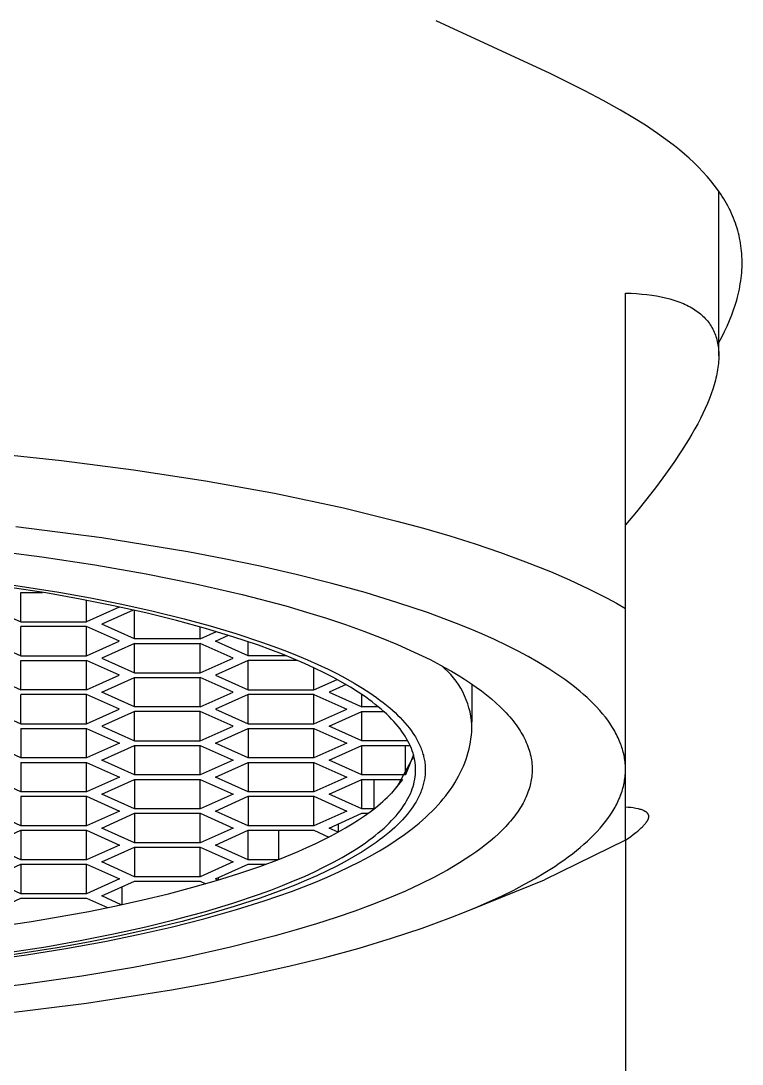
# Model space of a CAD drawing. Extents: x 10556 to 11150, y -5808 to -5388.
# Drawn here: x 10956.11 to 10963.84, y -5657.65 to -5646.47 of the extents above; entities that cross this region are included whole.
import ezdxf

# ---------------------------------------------------------------- set-up
doc = ezdxf.new("R2010")
doc.units = 0
doc.header["$LTSCALE"] = 7
doc.header["$MEASUREMENT"] = 0
doc.layers.get('0').update_dxf_attribs({"color": 2, "linetype": 'CONTINUOUS'})
doc.layers.add('Make2D 표시선', color=7, linetype='CONTINUOUS')

msp = doc.modelspace()

# ---------------------------------------------------------------- linework, layer by layer
at = {"color": 2}
for p, q in [((10956.11462, -5652.59434), (10956.34766, -5652.59434)), ((10956.11462, -5652.90967), (10956.11462, -5652.59484)), ((10956.81804, -5652.90967), (10956.81804, -5652.6789)), ((10955.76291, -5652.752), (10956.11462, -5652.90967)), ((10957.16957, -5652.75209), (10956.81804, -5652.90967)), ((10957.31846, -5652.7829), (10956.98127, -5652.93406)), ((10957.16268, -5652.74883), (10957.16975, -5652.752)), ((10957.33298, -5653.09173), (10957.33298, -5652.78616)), ((10956.11462, -5652.90967), (10956.81804, -5652.90967)), ((10956.81804, -5652.95845), (10956.11462, -5652.95845)), ((10956.11462, -5653.27379), (10956.11462, -5652.95895)), ((10956.81804, -5653.27379), (10956.81804, -5652.95895)), ((10957.16975, -5653.11612), (10956.81823, -5652.95854)), ((10957.33298, -5653.09173), (10956.98146, -5652.93415)), ((10958.0364, -5653.09173), (10958.0364, -5652.96323)), ((10958.0364, -5653.09173), (10958.2104, -5653.01373)), ((10958.19963, -5653.11612), (10958.33973, -5653.05332)), ((10955.76309, -5653.11621), (10956.11462, -5653.27379)), ((10956.81804, -5653.27379), (10957.16957, -5653.11621)), ((10957.3328, -5653.1406), (10956.98127, -5653.29818)), ((10958.0364, -5653.09173), (10957.33298, -5653.09173)), ((10957.33298, -5653.14051), (10958.0364, -5653.14051)), ((10957.33298, -5653.45585), (10957.33298, -5653.14101)), ((10958.0364, -5653.45585), (10958.0364, -5653.14101)), ((10958.38812, -5653.29818), (10958.03659, -5653.1406)), ((10958.55135, -5653.27379), (10958.19982, -5653.11621)), ((10958.55135, -5653.27379), (10958.55135, -5653.12232)), ((10956.11462, -5653.27379), (10956.81804, -5653.27379)), ((10958.96099, -5653.27379), (10958.55135, -5653.27379)), ((10956.11462, -5653.32257), (10956.81804, -5653.32257)), ((10956.11462, -5653.63791), (10956.11462, -5653.32307)), ((10956.81804, -5653.63791), (10956.81804, -5653.32307)), ((10957.16975, -5653.48024), (10956.81823, -5653.32266)), ((10956.98146, -5653.29826), (10957.33298, -5653.45585)), ((10958.0364, -5653.45585), (10958.38793, -5653.29826)), ((10958.55116, -5653.32266), (10958.19963, -5653.48024)), ((10959.07842, -5653.32257), (10958.55135, -5653.32257)), ((10958.55135, -5653.63791), (10958.55135, -5653.32307)), ((10959.25477, -5653.63791), (10959.25477, -5653.40149)), ((10955.76309, -5653.48032), (10956.11462, -5653.63791)), ((10956.81804, -5653.63791), (10957.16957, -5653.48032)), ((10956.98127, -5653.6623), (10957.3328, -5653.50472)), ((10957.33298, -5653.45585), (10958.0364, -5653.45585)), ((10957.33298, -5653.50463), (10958.0364, -5653.50463)), ((10957.33298, -5653.81997), (10957.33298, -5653.50513)), ((10958.0364, -5653.81997), (10958.0364, -5653.50513)), ((10958.38812, -5653.6623), (10958.03659, -5653.50472)), ((10958.19982, -5653.48032), (10958.55135, -5653.63791)), ((10959.25477, -5653.63791), (10959.50262, -5653.5268)), ((10959.5988, -5653.58125), (10959.418, -5653.6623)), ((10956.81804, -5653.63791), (10956.11462, -5653.63791)), ((10956.81804, -5653.68669), (10956.11462, -5653.68669)), ((10956.11462, -5654.00203), (10956.11462, -5653.68719)), ((10956.81804, -5654.00203), (10956.81804, -5653.68719)), ((10957.16975, -5653.84436), (10956.81823, -5653.68677)), ((10957.33298, -5653.81997), (10956.98146, -5653.66238)), ((10958.0364, -5653.81997), (10958.38793, -5653.66238)), ((10958.55135, -5653.68669), (10958.19963, -5653.84436)), ((10958.55135, -5653.63791), (10959.25477, -5653.63791)), ((10958.55135, -5654.00203), (10958.55135, -5653.68669)), ((10959.25477, -5653.68669), (10958.55135, -5653.68669)), ((10959.25477, -5654.00203), (10959.25477, -5653.68669)), ((10959.25477, -5653.68669), (10959.60648, -5653.84436)), ((10959.41819, -5653.66238), (10959.76971, -5653.81997)), ((10959.76971, -5653.81997), (10959.76971, -5653.68888)), ((10955.76309, -5653.84444), (10956.11462, -5654.00203)), ((10956.81804, -5654.00203), (10957.16957, -5653.84444)), ((10958.0364, -5653.81997), (10957.33298, -5653.81997)), ((10958.19982, -5653.84444), (10958.55135, -5654.00203)), ((10959.25477, -5654.00203), (10959.60648, -5653.84436)), ((10959.94523, -5653.81997), (10959.76971, -5653.81997)), ((10957.33298, -5653.86875), (10956.98127, -5654.02642)), ((10958.0364, -5653.86875), (10957.33298, -5653.86875)), ((10957.33298, -5654.18409), (10957.33298, -5653.86875)), ((10958.0364, -5654.18409), (10958.0364, -5653.86925)), ((10958.38812, -5654.02642), (10958.03659, -5653.86883)), ((10959.418, -5654.02642), (10959.76971, -5653.86875)), ((10959.76971, -5653.86875), (10960.00183, -5653.86875)), ((10959.76971, -5654.18409), (10959.76971, -5653.86875)), ((10956.11462, -5654.00203), (10956.81804, -5654.00203)), ((10956.11462, -5654.05081), (10956.81804, -5654.05081)), ((10956.11462, -5654.05131), (10956.11462, -5654.36615)), ((10956.81804, -5654.05081), (10957.16975, -5654.20848)), ((10956.81804, -5654.36615), (10956.81804, -5654.05081)), ((10956.98127, -5654.02642), (10957.33298, -5654.18409)), ((10958.0364, -5654.18409), (10958.38793, -5654.0265)), ((10958.19963, -5654.20848), (10958.55116, -5654.05089)), ((10958.55135, -5654.00203), (10959.25477, -5654.00203)), ((10958.55135, -5654.05081), (10959.25477, -5654.05081)), ((10958.55135, -5654.05131), (10958.55135, -5654.36615)), ((10959.25477, -5654.05081), (10959.60648, -5654.20848)), ((10959.25477, -5654.36615), (10959.25477, -5654.05081)), ((10959.76971, -5654.18409), (10959.418, -5654.02642)), ((10957.33298, -5654.18409), (10958.0364, -5654.18409)), ((10960.26056, -5654.18409), (10959.76971, -5654.18409)), ((10956.11462, -5654.36615), (10955.76309, -5654.20856)), ((10957.16975, -5654.20848), (10956.81804, -5654.36615)), ((10956.98127, -5654.39054), (10957.33298, -5654.23287)), ((10957.33298, -5654.23287), (10957.33298, -5654.54821)), ((10957.33298, -5654.23287), (10958.0364, -5654.23287)), ((10958.0364, -5654.23287), (10958.3881, -5654.39053)), ((10958.0364, -5654.54821), (10958.0364, -5654.23287)), ((10958.55135, -5654.36615), (10958.19982, -5654.20856)), ((10959.60648, -5654.20848), (10959.25477, -5654.36615)), ((10959.418, -5654.39054), (10959.76971, -5654.23287)), ((10959.76971, -5654.54821), (10959.76971, -5654.23287)), ((10959.76971, -5654.23287), (10960.28466, -5654.23287)), ((10960.23632, -5654.54821), (10960.23632, -5654.23287)), ((10956.81804, -5654.36615), (10956.11462, -5654.36615)), ((10957.33298, -5654.54821), (10956.98127, -5654.39054)), ((10958.3881, -5654.39054), (10958.0364, -5654.54821)), ((10959.25477, -5654.36615), (10958.55135, -5654.36615)), ((10959.76971, -5654.54821), (10959.418, -5654.39054)), ((10960.14691, -5654.67747), (10960.32508, -5654.34773)), ((10960.32173, -5654.33503), (10960.23632, -5654.54821)), ((10956.11462, -5654.41493), (10956.81804, -5654.41493)), ((10956.11462, -5654.41543), (10956.11462, -5654.73026)), ((10956.81804, -5654.41493), (10957.16975, -5654.5726)), ((10956.81804, -5654.73026), (10956.81804, -5654.41493)), ((10958.19963, -5654.5726), (10958.55135, -5654.41493)), ((10958.55135, -5654.41493), (10958.55135, -5654.73026)), ((10958.55135, -5654.41493), (10959.25477, -5654.41493)), ((10959.25477, -5654.41493), (10959.60648, -5654.5726)), ((10959.25477, -5654.73026), (10959.25477, -5654.41493)), ((10956.11462, -5654.73026), (10955.76309, -5654.57268)), ((10957.16975, -5654.5726), (10956.81804, -5654.73026)), ((10956.98127, -5654.75466), (10957.33298, -5654.59699)), ((10958.0364, -5654.54821), (10957.33298, -5654.54821)), ((10957.33298, -5654.59699), (10957.33298, -5654.91232)), ((10957.33298, -5654.59699), (10958.0364, -5654.59699)), ((10958.0364, -5654.91232), (10958.0364, -5654.59699)), ((10958.0364, -5654.59699), (10958.38812, -5654.75466)), ((10958.55135, -5654.73026), (10958.19963, -5654.5726)), ((10959.60648, -5654.5726), (10959.25477, -5654.73026)), ((10959.418, -5654.75466), (10959.76971, -5654.59699)), ((10960.23632, -5654.54821), (10959.76971, -5654.54821)), ((10959.76971, -5654.91232), (10959.76971, -5654.59699)), ((10959.76971, -5654.59699), (10960.20558, -5654.59699)), ((10959.9017, -5654.91053), (10959.9017, -5654.59699)), ((10960.20558, -5654.59699), (10960.08748, -5654.74353)), ((10956.81804, -5654.73026), (10956.11462, -5654.73026)), ((10959.25477, -5654.73026), (10958.55135, -5654.73026)), ((10960.07562, -5654.75615), (10960.08766, -5654.7437)), ((10956.11462, -5654.77905), (10956.81804, -5654.77905)), ((10956.11462, -5654.77965), (10956.11462, -5655.09438)), ((10956.81804, -5654.77905), (10957.16975, -5654.93671)), ((10956.81804, -5655.09438), (10956.81804, -5654.77905)), ((10957.33298, -5654.91232), (10956.98127, -5654.75466)), ((10958.38812, -5654.75466), (10958.0364, -5654.91232)), ((10958.19963, -5654.93671), (10958.55135, -5654.77905)), ((10958.55135, -5654.77905), (10958.55135, -5655.09438)), ((10958.55135, -5654.77905), (10959.25477, -5654.77905)), ((10959.25477, -5655.09438), (10959.25477, -5654.77905)), ((10959.25477, -5654.77905), (10959.60648, -5654.93671)), ((10959.76971, -5654.91232), (10959.418, -5654.75466)), ((10960.07554, -5654.75607), (10960.06179, -5654.77015)), ((10956.11462, -5655.09438), (10955.76291, -5654.93671)), ((10957.16975, -5654.93671), (10956.81804, -5655.09438)), ((10956.98127, -5655.11877), (10957.33298, -5654.96111)), ((10958.0364, -5654.91232), (10957.33298, -5654.91232)), ((10957.33298, -5654.96111), (10957.33298, -5655.27644)), ((10957.33298, -5654.96111), (10958.03633, -5654.96111)), ((10958.0364, -5655.27644), (10958.0364, -5654.9611)), ((10958.0364, -5654.96111), (10958.38812, -5655.11877)), ((10958.55135, -5655.09438), (10958.19963, -5654.93671)), ((10959.60648, -5654.93671), (10959.25477, -5655.09438)), ((10959.418, -5655.11877), (10959.76971, -5654.96111)), ((10959.89941, -5654.91232), (10959.76971, -5654.91232)), ((10959.76971, -5654.96111), (10959.83454, -5654.96111)), ((10959.83608, -5654.95999), (10959.83766, -5654.95884)), ((10959.51821, -5655.16009), (10959.51821, -5655.07385)), ((10955.76291, -5655.30083), (10956.11462, -5655.14317)), ((10956.81804, -5655.09438), (10956.11462, -5655.09438)), ((10956.11462, -5655.14317), (10956.81804, -5655.14317)), ((10956.11462, -5655.14317), (10956.11462, -5655.4585)), ((10956.81804, -5655.14317), (10957.16975, -5655.30083)), ((10956.81804, -5655.4585), (10956.81804, -5655.14317)), ((10957.33298, -5655.27644), (10956.98127, -5655.11877)), ((10958.38812, -5655.11877), (10958.0364, -5655.27644)), ((10958.19963, -5655.30083), (10958.55135, -5655.14317)), ((10959.25477, -5655.09438), (10958.55135, -5655.09438)), ((10958.55135, -5655.4585), (10958.55135, -5655.14317)), ((10958.55135, -5655.14317), (10959.25477, -5655.14317)), ((10958.88025, -5655.45368), (10958.88025, -5655.14317)), ((10959.25477, -5655.14317), (10959.4152, -5655.21508)), ((10959.5146, -5655.16208), (10959.418, -5655.11877)), ((10956.11462, -5655.4585), (10955.76291, -5655.30083)), ((10957.16975, -5655.30083), (10956.81804, -5655.4585)), ((10958.03634, -5655.27644), (10957.33298, -5655.27644)), ((10958.55135, -5655.4585), (10958.19963, -5655.30083)), ((10956.98127, -5655.48289), (10957.33298, -5655.32522)), ((10957.33298, -5655.32522), (10958.0364, -5655.32522)), ((10957.33298, -5655.32522), (10957.33298, -5655.64056)), ((10958.0364, -5655.32522), (10958.38812, -5655.48289)), ((10958.0364, -5655.64056), (10958.0364, -5655.32522)), ((10955.76291, -5655.66495), (10956.11462, -5655.50728)), ((10956.81804, -5655.4585), (10956.11462, -5655.4585)), ((10956.11462, -5655.50728), (10956.11462, -5655.82262)), ((10956.11462, -5655.50728), (10956.81804, -5655.50728)), ((10956.81804, -5655.50728), (10957.16975, -5655.66495)), ((10956.81804, -5655.82262), (10956.81804, -5655.50728)), ((10957.33298, -5655.64056), (10956.98127, -5655.48289)), ((10958.38812, -5655.48289), (10958.0364, -5655.64056)), ((10958.19963, -5655.66495), (10958.55135, -5655.50728)), ((10958.86783, -5655.4585), (10958.55135, -5655.4585)), ((10958.55135, -5655.50728), (10958.73823, -5655.50728)), ((10958.0364, -5655.64056), (10957.33298, -5655.64056)), ((10956.11462, -5655.82262), (10955.76291, -5655.66495)), ((10957.16975, -5655.66495), (10956.81804, -5655.82262)), ((10956.98127, -5655.84701), (10957.33298, -5655.68934)), ((10957.19921, -5655.93878), (10957.19921, -5655.74931)), ((10957.33298, -5655.68934), (10958.0364, -5655.68934)), ((10958.0364, -5655.68934), (10958.09493, -5655.71558)), ((10958.22637, -5655.67694), (10958.19963, -5655.66495)), ((10958.23359, -5655.67476), (10958.23359, -5655.64973)), ((10956.81804, -5655.82262), (10956.11462, -5655.82262)), ((10957.19028, -5655.94071), (10956.98127, -5655.84701)), ((10955.76291, -5656.02907), (10956.11462, -5655.8714)), ((10956.11462, -5655.8714), (10956.81804, -5655.8714)), ((10956.81804, -5655.8714), (10957.04221, -5655.97189))]:
    msp.add_line(p, q, dxfattribs=at)
at = {"layer": 'Make2D 표시선'}
for p, q in [((10963.59327, -5650.05738), (10963.59327, -5648.29338)), ((10962.59327, -5652.76683), (10962.59327, -5649.38634)), ((10962.59327, -5654.4806), (10962.59327, -5652.76683)), ((10960.94778, -5653.57648), (10960.94778, -5653.98307)), ((10960.94778, -5654.01376), (10960.94779, -5654.01134)), ((10962.59327, -5654.50162), (10962.59327, -5654.4806)), ((10962.59327, -5655.24974), (10962.59327, -5654.50162)), ((10962.5931, -5655.24984), (10961.72493, -5655.6724)), ((10962.59327, -5655.25013), (10962.59327, -5657.95994)), ((10960.93956, -5655.99266), (10961.72493, -5655.6724))]:
    msp.add_line(p, q, dxfattribs=at)
for points in [[(10963.59327, -5649.91476), (10963.62466, -5649.85692), (10963.65448, -5649.79825), (10963.68262, -5649.73877), (10963.70894, -5649.67849), (10963.73331, -5649.61743), (10963.75561, -5649.5556), (10963.76594, -5649.5244), (10963.77571, -5649.49301), (10963.78489, -5649.46143), (10963.79348, -5649.42968), (10963.80064, -5649.4011), (10963.8073, -5649.37238), (10963.81344, -5649.34354), (10963.81905, -5649.3146), (10963.82411, -5649.28555), (10963.82861, -5649.25642), (10963.83255, -5649.22721), (10963.83589, -5649.19793), (10963.83865, -5649.16861), (10963.84079, -5649.13925), (10963.8423, -5649.10985), (10963.84318, -5649.08044), (10963.84341, -5649.05103), (10963.84298, -5649.02162), (10963.84187, -5648.99223), (10963.84007, -5648.96287), (10963.83773, -5648.93512), (10963.83476, -5648.90742), (10963.83117, -5648.87979), (10963.82697, -5648.85224), (10963.82216, -5648.82478), (10963.81675, -5648.79743), (10963.81074, -5648.77019), (10963.80414, -5648.74309), (10963.79696, -5648.71614), (10963.78919, -5648.68935), (10963.78085, -5648.66274), (10963.77194, -5648.63631), (10963.76246, -5648.61009), (10963.75243, -5648.58409), (10963.74184, -5648.55832), (10963.7307, -5648.53279), (10963.71819, -5648.50576), (10963.70508, -5648.47903), (10963.69138, -5648.4526), (10963.67712, -5648.42646), (10963.66231, -5648.40062), (10963.64699, -5648.37508), (10963.63115, -5648.34983), (10963.61483, -5648.32488), (10963.59804, -5648.30022), (10963.58081, -5648.27586), (10963.54508, -5648.22804), (10963.50778, -5648.1814), (10963.46909, -5648.13594), (10963.42304, -5648.08514), (10963.37546, -5648.03583), (10963.32645, -5647.98796), (10963.27615, -5647.94143), (10963.22466, -5647.8962), (10963.1721, -5647.85217), (10963.11858, -5647.80929), (10963.06423, -5647.76747), (10963.00107, -5647.7208), (10962.93703, -5647.67535), (10962.80662, -5647.58784), (10962.67356, -5647.50432), (10962.53841, -5647.42417), (10962.35354, -5647.32036), (10962.16638, -5647.22078), (10961.78705, -5647.03118), (10960.56626, -5646.46834)], [(10962.59327, -5649.38634), (10962.6533, -5649.38837), (10962.71157, -5649.39162), (10962.76806, -5649.39608), (10962.82278, -5649.40176), (10962.8757, -5649.40866), (10962.92682, -5649.41677), (10962.97612, -5649.4261), (10963.02361, -5649.43665), (10963.06927, -5649.44842), (10963.09142, -5649.45476), (10963.1131, -5649.46141), (10963.13432, -5649.46836), (10963.15507, -5649.47562), (10963.17536, -5649.48318), (10963.19519, -5649.49105), (10963.21455, -5649.49922), (10963.23344, -5649.5077), (10963.25187, -5649.51649), (10963.26982, -5649.52558), (10963.2873, -5649.53497), (10963.30431, -5649.54468), (10963.32085, -5649.55469), (10963.33691, -5649.565), (10963.3525, -5649.57563), (10963.3676, -5649.58655), (10963.38223, -5649.59779), (10963.39639, -5649.60933), (10963.41006, -5649.62118), (10963.42325, -5649.63334), (10963.43595, -5649.6458), (10963.44817, -5649.65857), (10963.45991, -5649.67164), (10963.47116, -5649.68503), (10963.48192, -5649.69872), (10963.4922, -5649.71272), (10963.50198, -5649.72702), (10963.51128, -5649.74164), (10963.52008, -5649.75656), (10963.52839, -5649.77179), (10963.5362, -5649.78732), (10963.54352, -5649.80317), (10963.55034, -5649.81932), (10963.55666, -5649.83578), (10963.56249, -5649.85255), (10963.56781, -5649.86963), (10963.57263, -5649.88701), (10963.57695, -5649.90471), (10963.58077, -5649.92271), (10963.58408, -5649.94102), (10963.58688, -5649.95964), (10963.58918, -5649.97857), (10963.59097, -5649.99781), (10963.59225, -5650.01736), (10963.59302, -5650.03721), (10963.59327, -5650.05738), (10963.59302, -5650.07784), (10963.59225, -5650.09857), (10963.59097, -5650.11957), (10963.58918, -5650.14085), (10963.58688, -5650.1624), (10963.58408, -5650.18422), (10963.58077, -5650.20631), (10963.57695, -5650.22866), (10963.57263, -5650.25128), (10963.56781, -5650.27417), (10963.56249, -5650.29732), (10963.55666, -5650.32073), (10963.54352, -5650.36833), (10963.52839, -5650.41697), (10963.51128, -5650.46663), (10963.4922, -5650.51731), (10963.47116, -5650.56899), (10963.44817, -5650.62166), (10963.42325, -5650.67532), (10963.39639, -5650.72996), (10963.3676, -5650.78556), (10963.33691, -5650.84212), (10963.30431, -5650.89962), (10963.26982, -5650.95805), (10963.19519, -5651.07769), (10963.1131, -5651.20095), (10963.02361, -5651.32776), (10962.92682, -5651.45803), (10962.82278, -5651.59169), (10962.71157, -5651.72865), (10962.59327, -5651.86884)], [(10955.77588, -5651.09721), (10956.55025, -5651.17969), (10957.32254, -5651.27935), (10958.09221, -5651.39764), (10958.83393, -5651.53165), (10959.57116, -5651.68819), (10960.14339, -5651.82893), (10960.42769, -5651.90631), (10960.71053, -5651.98889), (10960.98356, -5652.07449), (10961.25461, -5652.16613), (10961.52323, -5652.26457), (10961.78895, -5652.37058), (10961.99491, -5652.45958), (10962.1981, -5652.55465), (10962.29843, -5652.60476), (10962.39779, -5652.65675), (10962.4961, -5652.71073), (10962.59327, -5652.76683)], [(10962.59327, -5654.4806), (10962.59286, -5654.463), (10962.59201, -5654.44541), (10962.59072, -5654.42786), (10962.58901, -5654.41034), (10962.58687, -5654.39287), (10962.58432, -5654.37545), (10962.58137, -5654.35809), (10962.57803, -5654.34081), (10962.57429, -5654.32359), (10962.57018, -5654.30646), (10962.5657, -5654.28943), (10962.56085, -5654.27249), (10962.55565, -5654.25565), (10962.55011, -5654.23893), (10962.54422, -5654.22233), (10962.538, -5654.20586), (10962.5306, -5654.18745), (10962.52281, -5654.16921), (10962.51462, -5654.15115), (10962.50607, -5654.13326), (10962.49715, -5654.11554), (10962.48789, -5654.098), (10962.47829, -5654.08063), (10962.46837, -5654.06344), (10962.4476, -5654.02957), (10962.42569, -5653.99641), (10962.40274, -5653.96394), (10962.37885, -5653.93218), (10962.34856, -5653.89439), (10962.3171, -5653.8576), (10962.28456, -5653.82177), (10962.25101, -5653.78688), (10962.21654, -5653.75286), (10962.18123, -5653.7197), (10962.14518, -5653.68733), (10962.10845, -5653.65573), (10962.06842, -5653.62267), (10962.02777, -5653.59041), (10961.98651, -5653.55893), (10961.94469, -5653.52818), (10961.85954, -5653.46881), (10961.7726, -5653.41206), (10961.66273, -5653.34501), (10961.55087, -5653.28131), (10961.43731, -5653.22066), (10961.32231, -5653.16276), (10961.18918, -5653.09945), (10961.05469, -5653.0391), (10960.91901, -5652.98148), (10960.78229, -5652.92635), (10960.47046, -5652.81007), (10960.15504, -5652.70383), (10959.80224, -5652.59613), (10959.44674, -5652.4977), (10959.06374, -5652.40134), (10958.67869, -5652.31342), (10958.29193, -5652.23312), (10957.90381, -5652.15963), (10956.98373, -5652.00963), (10956.0593, -5651.88939)], [(10955.75627, -5652.13804), (10956.33983, -5652.21324), (10956.90853, -5652.29899), (10957.4582, -5652.39498), (10957.98479, -5652.50077), (10958.48447, -5652.61577), (10958.95371, -5652.73926), (10959.17593, -5652.80393), (10959.38941, -5652.87041), (10959.59383, -5652.93857), (10959.7889, -5653.00829), (10959.97438, -5653.07943), (10960.15005, -5653.15188), (10960.33076, -5653.23245), (10960.49933, -5653.31424), (10960.57902, -5653.35554), (10960.65562, -5653.39707), (10960.72914, -5653.43882), (10960.79955, -5653.48076), (10960.86687, -5653.52286), (10960.93109, -5653.56512), (10960.9922, -5653.60751), (10961.05023, -5653.64999), (10961.10518, -5653.69257), (10961.15705, -5653.7352), (10961.20587, -5653.77787), (10961.25165, -5653.82057), (10961.27341, -5653.84192), (10961.29441, -5653.86326), (10961.31466, -5653.88461), (10961.33417, -5653.90594), (10961.35293, -5653.92727), (10961.37096, -5653.94858), (10961.38824, -5653.96988), (10961.4048, -5653.99116), (10961.42062, -5654.01242), (10961.43572, -5654.03366), (10961.45009, -5654.05488), (10961.46375, -5654.07607), (10961.47669, -5654.09723), (10961.48892, -5654.11837), (10961.50045, -5654.13947), (10961.51128, -5654.16053), (10961.52141, -5654.18156), (10961.53085, -5654.20255), (10961.5396, -5654.2235), (10961.54768, -5654.24441), (10961.55507, -5654.26527), (10961.56179, -5654.28609), (10961.56785, -5654.30686), (10961.57325, -5654.32757), (10961.57799, -5654.34824), (10961.58208, -5654.36885), (10961.58552, -5654.38941), (10961.58833, -5654.4099), (10961.5905, -5654.43034), (10961.59205, -5654.45072), (10961.59297, -5654.47104), (10961.59327, -5654.49129), (10961.59302, -5654.50981), (10961.59225, -5654.52837), (10961.59096, -5654.54699), (10961.58915, -5654.56566), (10961.5868, -5654.58438), (10961.58393, -5654.60315), (10961.58052, -5654.62196), (10961.57657, -5654.64082), (10961.57208, -5654.65973), (10961.56703, -5654.67868), (10961.56143, -5654.69767), (10961.55528, -5654.7167), (10961.54856, -5654.73577), (10961.54128, -5654.75488), (10961.53343, -5654.77402), (10961.52501, -5654.7932), (10961.51601, -5654.81241), (10961.50643, -5654.83165), (10961.49627, -5654.85092), (10961.48552, -5654.87022), (10961.47418, -5654.88955), (10961.46224, -5654.9089), (10961.44971, -5654.92828), (10961.43658, -5654.94767), (10961.42285, -5654.96709), (10961.40851, -5654.98652), (10961.39356, -5655.00598), (10961.37799, -5655.02544), (10961.36182, -5655.04492), (10961.34502, -5655.06441), (10961.30957, -5655.10342), (10961.27162, -5655.14244), (10961.23116, -5655.18148), (10961.18816, -5655.22051), (10961.14262, -5655.25951), (10961.09452, -5655.29847), (10961.04385, -5655.33738), (10960.9906, -5655.37622), (10960.93477, -5655.41497), (10960.87635, -5655.45362), (10960.81534, -5655.49214), (10960.75174, -5655.53053), (10960.68555, -5655.56876), (10960.61677, -5655.60682), (10960.54541, -5655.64469), (10960.39499, -5655.71979), (10960.23438, -5655.79393), (10960.0637, -5655.86698), (10959.88311, -5655.9388), (10959.69282, -5656.00925), (10959.49305, -5656.0782), (10959.28408, -5656.14554), (10959.0662, -5656.21113), (10958.83975, -5656.27486), (10958.36261, -5656.39631), (10957.85588, -5656.50908), (10957.32317, -5656.61248), (10956.76837, -5656.70595), (10956.14104, -5656.79635), (10955.49769, -5656.87405)], [(10960.34377, -5654.49568), (10960.34323, -5654.4706), (10960.34161, -5654.44541), (10960.3389, -5654.42011), (10960.33507, -5654.39471), (10960.33012, -5654.36922), (10960.32403, -5654.34362), (10960.31678, -5654.31794), (10960.30837, -5654.29218), (10960.29879, -5654.26633), (10960.28801, -5654.24041), (10960.27603, -5654.21441), (10960.26283, -5654.18836), (10960.24841, -5654.16224), (10960.23275, -5654.13606), (10960.21585, -5654.10984), (10960.19768, -5654.08357), (10960.17825, -5654.05726), (10960.15754, -5654.03092), (10960.13555, -5654.00455), (10960.11226, -5653.97816), (10960.08766, -5653.95175), (10960.06176, -5653.92534), (10960.03454, -5653.89892), (10960.00599, -5653.8725), (10959.97612, -5653.84609), (10959.94491, -5653.8197), (10959.91236, -5653.79333), (10959.87846, -5653.76698), (10959.84322, -5653.74067), (10959.80663, -5653.71441), (10959.72938, -5653.66202), (10959.64671, -5653.60988), (10959.55862, -5653.55804), (10959.46511, -5653.50655), (10959.3662, -5653.45547), (10959.26193, -5653.40486), (10959.15233, -5653.35476), (10959.03747, -5653.30525), (10958.9174, -5653.25636), (10958.7922, -5653.20816), (10958.66196, -5653.16069), (10958.38675, -5653.06818), (10958.09268, -5652.97923), (10957.78081, -5652.89423), (10957.45237, -5652.81351), (10957.1087, -5652.7374), (10956.75126, -5652.66617), (10956.38163, -5652.60005), (10955.61233, -5652.4839)], [(10955.75682, -5652.47313), (10956.52157, -5652.59187), (10956.8595, -5652.65337), (10957.19622, -5652.72106), (10957.53147, -5652.79567), (10957.86493, -5652.8779), (10958.14259, -5652.95326), (10958.41824, -5653.03553), (10958.69132, -5653.12576), (10958.82671, -5653.1742), (10958.96126, -5653.22502), (10959.07398, -5653.26986), (10959.18588, -5653.31671), (10959.29681, -5653.36582), (10959.40659, -5653.41741), (10959.50111, -5653.46453), (10959.59445, -5653.51394), (10959.6864, -5653.56584), (10959.77677, -5653.62047), (10959.8524, -5653.6694), (10959.92639, -5653.72074), (10959.96267, -5653.74741), (10959.99841, -5653.77478), (10960.03358, -5653.80288), (10960.06812, -5653.83177), (10960.09667, -5653.85669), (10960.12469, -5653.88222), (10960.15211, -5653.90837), (10960.17888, -5653.93518), (10960.20494, -5653.96267), (10960.23021, -5653.99088), (10960.25464, -5654.01982), (10960.27817, -5654.04952), (10960.29734, -5654.07529), (10960.31573, -5654.10163), (10960.33327, -5654.12854), (10960.34169, -5654.14221), (10960.34987, -5654.15601), (10960.3578, -5654.16996), (10960.36546, -5654.18404), (10960.37285, -5654.19827), (10960.37995, -5654.21264), (10960.38676, -5654.22714), (10960.39327, -5654.24179), (10960.39946, -5654.25658), (10960.40532, -5654.2715), (10960.41028, -5654.28495), (10960.41497, -5654.29851), (10960.41937, -5654.31216), (10960.42348, -5654.32591), (10960.4273, -5654.33974), (10960.43081, -5654.35365), (10960.43402, -5654.36764), (10960.43691, -5654.38168), (10960.43948, -5654.39579), (10960.44171, -5654.40995), (10960.44361, -5654.42416), (10960.44516, -5654.43841), (10960.44636, -5654.45269), (10960.4472, -5654.467), (10960.44768, -5654.48133), (10960.44778, -5654.49568)], [(10955.33234, -5656.59365), (10956.17625, -5656.47955), (10956.59651, -5656.41103), (10957.01531, -5656.33409), (10957.37085, -5656.26131), (10957.72471, -5656.18094), (10958.07644, -5656.09193), (10958.42559, -5655.99325), (10958.72121, -5655.90042), (10959.01375, -5655.79832), (10959.14264, -5655.74955), (10959.27062, -5655.69847), (10959.39757, -5655.64489), (10959.52337, -5655.58864), (10959.63368, -5655.53642), (10959.74278, -5655.48171), (10959.85044, -5655.42427), (10959.95646, -5655.36384), (10960.04754, -5655.30842), (10960.13692, -5655.2503), (10960.22432, -5655.18928), (10960.26718, -5655.1576), (10960.30944, -5655.12512), (10960.34616, -5655.09577), (10960.38235, -5655.06576), (10960.41794, -5655.03505), (10960.4529, -5655.00363), (10960.48717, -5654.97148), (10960.52071, -5654.93857), (10960.55348, -5654.90489), (10960.58543, -5654.87042), (10960.61358, -5654.83854), (10960.64096, -5654.80599), (10960.66753, -5654.77277), (10960.69322, -5654.73888), (10960.71799, -5654.70433), (10960.74179, -5654.6691), (10960.76455, -5654.6332), (10960.78623, -5654.59664), (10960.80529, -5654.56217), (10960.82334, -5654.52716), (10960.84033, -5654.49162), (10960.85622, -5654.45559), (10960.87096, -5654.41907), (10960.88452, -5654.38211), (10960.89686, -5654.34473), (10960.90793, -5654.30695), (10960.91715, -5654.27106), (10960.92519, -5654.23489), (10960.93204, -5654.19847), (10960.93768, -5654.16184), (10960.94209, -5654.12505), (10960.94526, -5654.08814), (10960.94716, -5654.05113), (10960.94779, -5654.01409)], [(10955.61233, -5656.50746), (10956.38163, -5656.3913), (10956.75126, -5656.32519), (10957.1087, -5656.25396), (10957.45237, -5656.17785), (10957.78081, -5656.09713), (10958.09268, -5656.01212), (10958.38675, -5655.92317), (10958.66196, -5655.83066), (10958.7922, -5655.7832), (10958.9174, -5655.735), (10959.03747, -5655.68611), (10959.15233, -5655.63659), (10959.26193, -5655.5865), (10959.3662, -5655.53589), (10959.46511, -5655.48481), (10959.55862, -5655.43332), (10959.64671, -5655.38148), (10959.72938, -5655.32934), (10959.80663, -5655.27695), (10959.84322, -5655.25068), (10959.87846, -5655.22437), (10959.91236, -5655.19803), (10959.94491, -5655.17166), (10959.97612, -5655.14526), (10960.00599, -5655.11885), (10960.03454, -5655.09244), (10960.06176, -5655.06602), (10960.08766, -5655.0396), (10960.11226, -5655.0132), (10960.13555, -5654.9868), (10960.15754, -5654.96044), (10960.17825, -5654.93409), (10960.19768, -5654.90779), (10960.21585, -5654.88152), (10960.23275, -5654.85529), (10960.24841, -5654.82912), (10960.26283, -5654.803), (10960.27603, -5654.77694), (10960.28801, -5654.75095), (10960.29879, -5654.72503), (10960.30837, -5654.69918), (10960.31678, -5654.67341), (10960.32403, -5654.64773), (10960.33012, -5654.62214), (10960.33507, -5654.59664), (10960.3389, -5654.57124), (10960.34161, -5654.54595), (10960.34323, -5654.52076), (10960.34377, -5654.49568)], [(10960.44778, -5654.49568), (10960.44768, -5654.51009), (10960.4472, -5654.52448), (10960.44635, -5654.53886), (10960.44514, -5654.5532), (10960.44357, -5654.56751), (10960.44166, -5654.58178), (10960.4394, -5654.596), (10960.43681, -5654.61017), (10960.4339, -5654.62428), (10960.43067, -5654.63832), (10960.42712, -5654.65228), (10960.42327, -5654.66617), (10960.41912, -5654.67997), (10960.41469, -5654.69368), (10960.40996, -5654.70729), (10960.40497, -5654.7208), (10960.39905, -5654.73579), (10960.39281, -5654.75065), (10960.38624, -5654.76536), (10960.37938, -5654.77993), (10960.37221, -5654.79436), (10960.36476, -5654.80865), (10960.35703, -5654.8228), (10960.34904, -5654.83681), (10960.34079, -5654.85067), (10960.3323, -5654.86439), (10960.31461, -5654.89141), (10960.29606, -5654.91785), (10960.27674, -5654.94372), (10960.253, -5654.97355), (10960.22835, -5655.0026), (10960.20286, -5655.03091), (10960.17658, -5655.0585), (10960.14958, -5655.0854), (10960.12193, -5655.11164), (10960.09368, -5655.13726), (10960.06491, -5655.16227), (10960.03007, -5655.19128), (10959.99462, -5655.21951), (10959.95859, -5655.24701), (10959.92202, -5655.27379), (10959.84744, -5655.32535), (10959.77121, -5655.37446), (10959.68006, -5655.42927), (10959.58731, -5655.48129), (10959.49317, -5655.53079), (10959.39786, -5655.57802), (10959.28719, -5655.62976), (10959.1754, -5655.67904), (10959.06264, -5655.72608), (10958.94906, -5655.77109), (10958.81348, -5655.82208), (10958.67703, -5655.87064), (10958.4018, -5655.96104), (10958.12397, -5656.04339), (10957.84414, -5656.11879), (10957.51124, -5656.20033), (10957.17663, -5656.27438), (10956.84057, -5656.3416), (10956.50332, -5656.40268), (10955.7409, -5656.52046)], [(10955.86538, -5657.1148), (10956.81931, -5656.99625), (10957.7282, -5656.85415), (10958.16271, -5656.77468), (10958.58231, -5656.68984), (10958.98576, -5656.59978), (10959.37185, -5656.50467), (10959.73944, -5656.40472), (10960.0877, -5656.30025), (10960.41585, -5656.1916), (10960.72314, -5656.07911), (10960.86873, -5656.02153), (10961.00883, -5655.96312), (10961.14338, -5655.90391), (10961.27229, -5655.84393), (10961.39548, -5655.78321), (10961.51288, -5655.7218), (10961.62442, -5655.65973), (10961.73, -5655.59702), (10961.83473, -5655.53033), (10961.88457, -5655.49676), (10961.93274, -5655.46305), (10961.97923, -5655.42921), (10962.02403, -5655.39524), (10962.06715, -5655.36115), (10962.10858, -5655.32696), (10962.14831, -5655.29267), (10962.18635, -5655.25829), (10962.2227, -5655.22382), (10962.25734, -5655.18928), (10962.29028, -5655.15467), (10962.32151, -5655.12), (10962.35104, -5655.08528), (10962.37886, -5655.05052), (10962.40449, -5655.01637), (10962.42848, -5654.98219), (10962.45082, -5654.94798), (10962.46138, -5654.93086), (10962.47153, -5654.91374), (10962.48127, -5654.89661), (10962.49059, -5654.87948), (10962.49952, -5654.86234), (10962.50803, -5654.84519), (10962.51613, -5654.82804), (10962.52383, -5654.81089), (10962.53112, -5654.79373), (10962.53801, -5654.77657), (10962.54449, -5654.7594), (10962.55056, -5654.74223), (10962.55623, -5654.72505), (10962.5615, -5654.70788), (10962.56636, -5654.6907), (10962.57081, -5654.67351), (10962.57487, -5654.65633), (10962.57852, -5654.63914), (10962.58177, -5654.62196), (10962.58461, -5654.60477), (10962.58706, -5654.58758), (10962.5891, -5654.57039), (10962.59075, -5654.55319), (10962.59199, -5654.536), (10962.59283, -5654.51881), (10962.59327, -5654.50162)], [(10955.58775, -5656.21484), (10956.22835, -5656.12075), (10956.84183, -5656.01195), (10957.13606, -5655.95229), (10957.42077, -5655.88928), (10957.69513, -5655.8231), (10957.95836, -5655.75392), (10958.20973, -5655.68193), (10958.4486, -5655.60733), (10958.67438, -5655.53035), (10958.88658, -5655.45121), (10959.08476, -5655.37017), (10959.17849, -5655.329), (10959.2686, -5655.28745), (10959.35506, -5655.24555), (10959.43783, -5655.20332), (10959.51692, -5655.1608), (10959.59229, -5655.11802), (10959.66394, -5655.07501), (10959.73188, -5655.03181), (10959.79609, -5654.98843), (10959.8566, -5654.94492), (10959.91339, -5654.90131), (10959.96651, -5654.85762), (10959.99169, -5654.83575), (10960.01595, -5654.81388), (10960.03931, -5654.792), (10960.06176, -5654.77012)], [(10962.59329, -5655.25015), (10962.64939, -5655.21004), (10962.67695, -5655.18934), (10962.7041, -5655.16808), (10962.72419, -5655.15164), (10962.74389, -5655.13473), (10962.76308, -5655.11727), (10962.77246, -5655.10831), (10962.78167, -5655.09917), (10962.7881, -5655.09257), (10962.7944, -5655.08586), (10962.80054, -5655.07901), (10962.80651, -5655.072), (10962.81225, -5655.06482), (10962.81503, -5655.06116), (10962.81775, -5655.05745), (10962.82039, -5655.05368), (10962.82296, -5655.04985), (10962.82545, -5655.04597), (10962.82786, -5655.04202), (10962.83091, -5655.03669), (10962.83236, -5655.03399), (10962.83376, -5655.03125), (10962.83508, -5655.02849), (10962.83633, -5655.02571), (10962.8375, -5655.02289), (10962.83858, -5655.02005), (10962.83957, -5655.01719), (10962.84003, -5655.01574), (10962.84046, -5655.01429), (10962.84086, -5655.01284), (10962.84123, -5655.01138), (10962.84158, -5655.00991), (10962.84189, -5655.00843), (10962.84217, -5655.00695), (10962.84243, -5655.00547), (10962.84264, -5655.00397), (10962.84283, -5655.00247), (10962.84298, -5655.00097), (10962.8431, -5654.99946), (10962.84318, -5654.99794), (10962.84322, -5654.99642), (10962.84322, -5654.99517), (10962.8432, -5654.99392), (10962.84316, -5654.99267), (10962.84308, -5654.99142), (10962.84299, -5654.99017), (10962.84286, -5654.98892), (10962.8427, -5654.98768), (10962.84252, -5654.98643), (10962.84231, -5654.9852), (10962.84207, -5654.98397), (10962.8418, -5654.98274), (10962.84151, -5654.98153), (10962.84118, -5654.98032), (10962.84082, -5654.97913), (10962.84043, -5654.97794), (10962.84001, -5654.97677), (10962.83955, -5654.97559), (10962.83905, -5654.97441), (10962.83852, -5654.97325), (10962.83797, -5654.97211), (10962.83738, -5654.97098), (10962.83677, -5654.96987), (10962.83612, -5654.96877), (10962.83546, -5654.96769), (10962.83477, -5654.96662), (10962.83405, -5654.96556), (10962.83331, -5654.96452), (10962.83255, -5654.9635), (10962.83177, -5654.96249), (10962.83097, -5654.96149), (10962.83016, -5654.96051), (10962.82932, -5654.95955), (10962.82822, -5654.95832), (10962.82709, -5654.95712), (10962.82594, -5654.95595), (10962.82476, -5654.9548), (10962.82356, -5654.95367), (10962.82234, -5654.95256), (10962.8211, -5654.95148), (10962.81984, -5654.95042), (10962.81726, -5654.94836), (10962.81461, -5654.94639), (10962.8119, -5654.94451), (10962.80913, -5654.9427), (10962.80566, -5654.94058), (10962.80213, -5654.93856), (10962.79855, -5654.93665), (10962.79491, -5654.93484), (10962.79123, -5654.93311), (10962.78751, -5654.93146), (10962.77999, -5654.92837), (10962.77089, -5654.92499), (10962.7617, -5654.92192), (10962.75242, -5654.91912), (10962.74306, -5654.91658), (10962.73364, -5654.91427), (10962.72416, -5654.91216), (10962.70509, -5654.90845), (10962.69121, -5654.9061), (10962.67729, -5654.904), (10962.64936, -5654.90046), (10962.62135, -5654.89768), (10962.59327, -5654.89549)]]:
    msp.add_lwpolyline(points, dxfattribs=at)
msp.add_arc((10960.05361, -5654.07206), 0.89624, 3.884884, 50.792412, dxfattribs=at)

doc.saveas('drawing.dxf')
